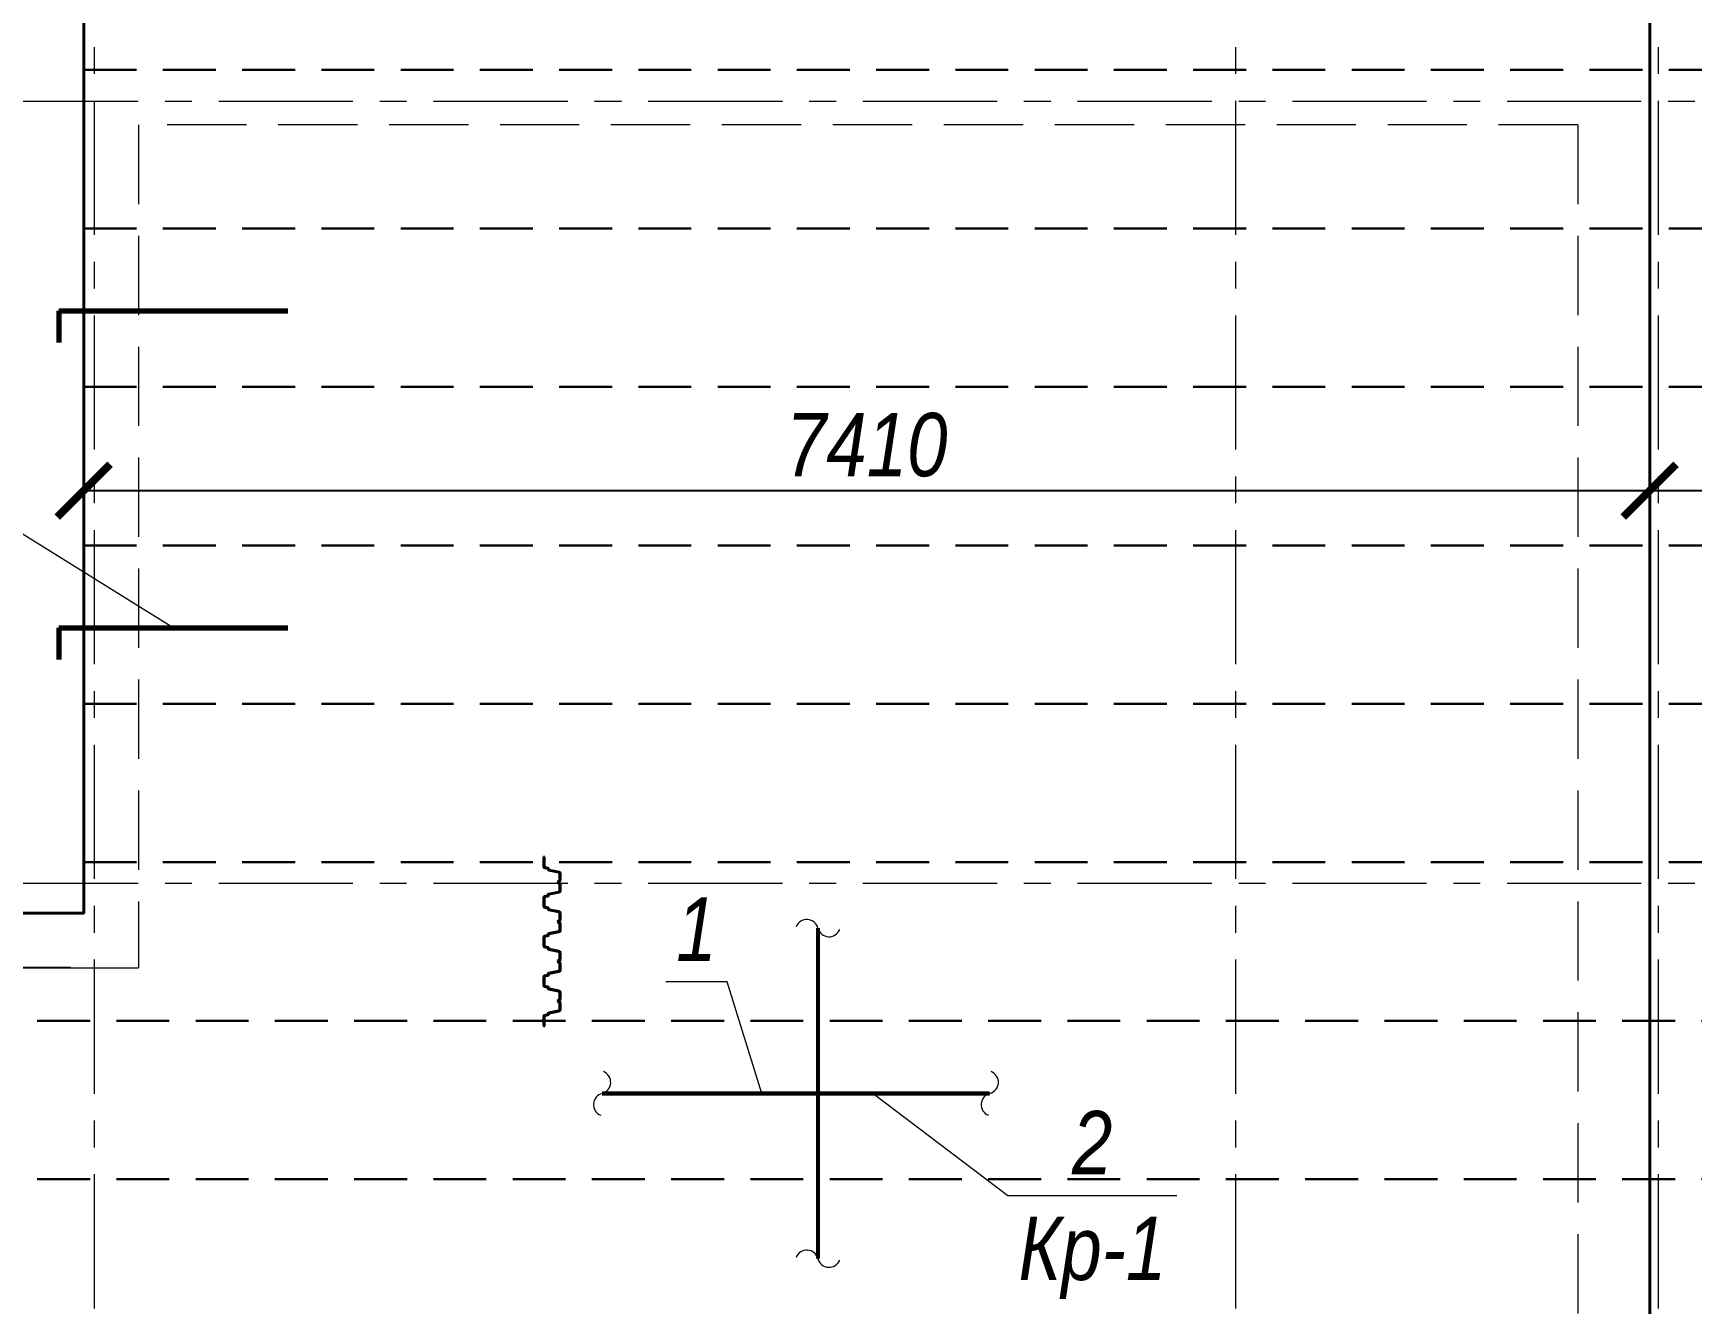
# Model space of a CAD drawing. Header units: millimetres. Extents: x 1582001 to 3303937, y 226471 to 491235.
# Drawn here: x 1590263 to 1598112, y 305023 to 311036 of the extents above; entities that cross this region are included whole.
import ezdxf

# ---------------------------------------------------------------- set-up
doc = ezdxf.new("R2010")
doc.units = ezdxf.units.MM
for name, pattern in [('CENTER', [50.8, 31.75, -6.35, 6.35, -6.35]), ('DASHED2', [0.375, 0.25, -0.125]), ('GOST2.303 4', [7, 5, -2, 0])]:
    doc.linetypes.add(name, pattern=pattern)
doc.layers.get('Defpoints').update_dxf_attribs({"color": 255, "lineweight": 30})
for name, color, linetype, lineweight in [('Оси', 251, 'CENTER', 9), ('перекрытия', 7, 'Continuous', 40), ('Размеры', 7, 'Continuous', 18), ('средние', 92, 'Continuous', 30), ('Стены несущие', 7, 'Continuous', 40), ('тонкие', 163, 'Continuous', 20), ('Штриховки', 251, 'Continuous', 20)]:
    doc.layers.add(name, color=color, linetype=linetype, lineweight=lineweight)
doc.styles.get("Standard").update_dxf_attribs({"font": 'ARIALNI.TTF', "height": 300})
doc.styles.add('Текст', font='ARIALNI.TTF')
doc.dimstyles.new('ISO-25', dxfattribs={"dimscale": 100, "dimtxt": 2.5, "dimasz": 2.5, "dimexe": 1.25, "dimexo": 0.625, "dimtad": 1, "dimdec": 0, "dimtxsty": 'Standard', "dimblk": 'ARCHTICK', "dimcen": 2.5, "dimadec": 0, "dimazin": 0, "dimtfac": 1, "dimtdec": 0, "dimtmove": 0, "dimatfit": 3, "dimfxl": 0, "dimarcsym": 0})

# ---------------------------------------------------------------- blocks, each defined once
blk = doc.blocks.new('_ArchTick')
at = {"color": 0, "linetype": 'ByBlock', "const_width": 0.15}
blk.add_lwpolyline([(-0.5, -0.5), (0.5, 0.5)], dxfattribs=at)
blk = doc.blocks.new('*D1517')
at = {"layer": 'Defpoints', "color": 0, "lineweight": -3, "ltscale": 100, "transparency": 16777216}
for p in [(1590502.4, 306872.3), (1586791.2, 306612.3), (1590502.4, 306612.3)]:
    blk.add_point(p, dxfattribs=at)
at = {"layer": 'Размеры', "color": 0, "lineweight": -2, "ltscale": 100, "transparency": 16777216}
for p, q in [((1586791.2, 306872.3), (1586791.2, 307803.7)), ((1590439.9, 306872.3), (1586666.2, 306872.3)), ((1586791.2, 306612.3), (1586791.2, 306872.3)), ((1590439.9, 306612.3), (1586666.2, 306612.3))]:
    blk.add_line(p, q, dxfattribs=at)
at = {"layer": 'Размеры', "color": 0, "lineweight": -2, "ltscale": 100, "transparency": 16777216, "xscale": 250, "yscale": 250, "zscale": 250}
for p, rotation in [((1586791.2, 306872.3), 90), ((1586791.2, 306612.3), 270)]:
    blk.add_blockref('_ArchTick', p, dxfattribs=dict(at, rotation=rotation))
at = {"layer": 'Размеры', "color": 0, "ltscale": 100, "transparency": 16777216, "insert": (1586575.5, 307463), "char_height": 300, "attachment_point": 5, "rotation": 90}
blk.add_mtext('260', dxfattribs=at)
blk = doc.blocks.new('*D1518')
at = {"layer": 'Defpoints', "color": 0, "lineweight": -3, "ltscale": 100, "transparency": 16777216}
for p in [(1590502.4, 313862.3), (1588758.6, 306872.3), (1590502.4, 306872.3)]:
    blk.add_point(p, dxfattribs=at)
at = {"layer": 'Размеры', "color": 0, "lineweight": -2, "ltscale": 100, "transparency": 16777216}
for p, q in [((1590439.9, 313862.3), (1588633.6, 313862.3)), ((1588758.6, 313862.3), (1588758.6, 306872.3)), ((1590439.9, 306872.3), (1588633.6, 306872.3))]:
    blk.add_line(p, q, dxfattribs=at)
at = {"layer": 'Размеры', "color": 0, "lineweight": -2, "ltscale": 100, "transparency": 16777216, "xscale": 250, "yscale": 250, "zscale": 250}
for p, rotation in [((1588758.6, 313862.3), 90), ((1588758.6, 306872.3), 270)]:
    blk.add_blockref('_ArchTick', p, dxfattribs=dict(at, rotation=rotation))
at = {"layer": 'Размеры', "color": 0, "ltscale": 100, "transparency": 16777216, "insert": (1588543, 310367.3), "char_height": 300, "attachment_point": 5, "rotation": 90}
blk.add_mtext('6990', dxfattribs=at)
blk = doc.blocks.new('*D1505')
at = {"layer": 'Defpoints', "color": 0, "lineweight": -3, "ltscale": 100, "transparency": 16777216}
for p in [(1590502.4, 309059.8), (1597912.4, 308959.6), (1597912.4, 308871.2)]:
    blk.add_point(p, dxfattribs=at)
at = {"layer": 'Размеры', "color": 0, "lineweight": -2, "ltscale": 100, "transparency": 16777216}
for p, q in [((1590502.4, 308997.3), (1590502.4, 308746.2)), ((1590502.4, 308871.2), (1597912.4, 308871.2)), ((1597912.4, 308897.1), (1597912.4, 308746.2))]:
    blk.add_line(p, q, dxfattribs=at)
at = {"layer": 'Размеры', "color": 0, "lineweight": -2, "ltscale": 100, "transparency": 16777216, "xscale": 250, "yscale": 250, "zscale": 250, "rotation": 180}
blk.add_blockref('_ArchTick', (1590502.4, 308871.2), dxfattribs=at)
at = {"layer": 'Размеры', "color": 0, "lineweight": -2, "ltscale": 100, "transparency": 16777216, "xscale": 250, "yscale": 250, "zscale": 250}
blk.add_blockref('_ArchTick', (1597912.4, 308871.2), dxfattribs=at)
at = {"layer": 'Размеры', "color": 0, "ltscale": 100, "transparency": 16777216, "insert": (1594207.4, 309086.9), "char_height": 300, "attachment_point": 5}
blk.add_mtext('7410', dxfattribs=at)
blk = doc.blocks.new('*D1506')
at = {"layer": 'Defpoints', "color": 0, "lineweight": -3, "ltscale": 100, "transparency": 16777216}
for p in [(1602812.4, 309164.6), (1597912.4, 309118.8), (1602812.4, 308871.2)]:
    blk.add_point(p, dxfattribs=at)
at = {"layer": 'Размеры', "color": 0, "lineweight": -2, "ltscale": 100, "transparency": 16777216}
for p, q in [((1602812.4, 309102.1), (1602812.4, 308746.2)), ((1597912.4, 309056.3), (1597912.4, 308746.2)), ((1597912.4, 308871.2), (1602812.4, 308871.2))]:
    blk.add_line(p, q, dxfattribs=at)
at = {"layer": 'Размеры', "color": 0, "lineweight": -2, "ltscale": 100, "transparency": 16777216, "xscale": 250, "yscale": 250, "zscale": 250, "rotation": 180}
blk.add_blockref('_ArchTick', (1597912.4, 308871.2), dxfattribs=at)
at = {"layer": 'Размеры', "color": 0, "lineweight": -2, "ltscale": 100, "transparency": 16777216, "xscale": 250, "yscale": 250, "zscale": 250}
blk.add_blockref('_ArchTick', (1602812.4, 308871.2), dxfattribs=at)
at = {"layer": 'Размеры', "color": 0, "ltscale": 100, "transparency": 16777216, "insert": (1600362.4, 309086.9), "char_height": 300, "attachment_point": 5}
blk.add_mtext('4900', dxfattribs=at)

msp = doc.modelspace()

# ---------------------------------------------------------------- linework, layer by layer
at = {"layer": 'Оси', "ltscale": 20}
for p, q in [((1590552.4, 316812.3), (1590552.4, 296389.3)), ((1595952.4, 316812.3), (1595952.4, 296389.3)), ((1597952.4, 316812.3), (1597952.4, 296388.2)), ((1602952.4, 310712.3), (1584888.8, 310712.3)), ((1602952.4, 307012.3), (1584888.8, 307012.3))]:
    msp.add_line(p, q, dxfattribs=at)
at = {"layer": 'перекрытия', "lineweight": 40, "ltscale": 100}
for p, q in [((1592680.2, 307132.3), (1592680.2, 307092.2)), ((1592681.1, 307132.3), (1592681.1, 307092.2)), ((1592697, 307084), (1592685, 307086.3)), ((1592697, 307084), (1592685, 307086.3)), ((1592697.1, 307084.9), (1592685.2, 307087.2)), ((1592697.1, 307084.9), (1592685.2, 307087.2)), ((1592700.2, 307078.6), (1592700.2, 307080.1)), ((1592700.2, 307078.6), (1592700.2, 307080.1)), ((1592701.1, 307078.6), (1592701.1, 307080.1)), ((1592701.1, 307078.6), (1592701.1, 307080.1)), ((1592751.2, 307065.3), (1592703.4, 307074.7)), ((1592751.3, 307066.2), (1592703.6, 307075.6)), ((1592755.2, 307027.5), (1592755.2, 307060.4)), ((1592756.1, 307027.5), (1592756.1, 307060.4)), ((1592697, 306953.1), (1592685, 306950.7)), ((1592697.1, 306952.2), (1592685.2, 306949.8)), ((1592700.2, 306958.4), (1592700.2, 306957)), ((1592701.1, 306958.4), (1592701.1, 306957)), ((1592751.2, 306971.7), (1592703.4, 306962.3)), ((1592751.3, 306970.9), (1592703.6, 306961.5)), ((1592748.2, 307017.5), (1592748.2, 307019.6)), ((1592749.1, 307017.5), (1592749.1, 307019.6)), ((1592755.2, 306976.6), (1592755.2, 307009.5)), ((1592756.1, 306976.6), (1592756.1, 307009.5)), ((1592680.2, 306944.8), (1592680.2, 306904.7)), ((1592681.1, 306944.8), (1592681.1, 306904.7)), ((1592697, 306896.5), (1592685, 306898.8)), ((1592697, 306896.5), (1592685, 306898.8)), ((1592697.1, 306897.4), (1592685.2, 306899.7)), ((1592697.1, 306897.4), (1592685.2, 306899.7)), ((1592700.2, 306891.1), (1592700.2, 306892.6)), ((1592700.2, 306891.1), (1592700.2, 306892.6)), ((1592701.1, 306891.1), (1592701.1, 306892.6)), ((1592701.1, 306891.1), (1592701.1, 306892.6)), ((1592751.2, 306877.8), (1592703.4, 306887.2)), ((1592751.3, 306878.7), (1592703.6, 306888.1)), ((1592755.2, 306840), (1592755.2, 306872.9)), ((1592756.1, 306840), (1592756.1, 306872.9)), ((1592748.2, 306830), (1592748.2, 306832.1)), ((1592749.1, 306830), (1592749.1, 306832.1)), ((1592755.2, 306789.1), (1592755.2, 306822)), ((1592756.1, 306789.1), (1592756.1, 306822)), ((1592680.2, 306757.3), (1592680.2, 306717.2)), ((1592681.1, 306757.3), (1592681.1, 306717.2)), ((1592697, 306765.6), (1592685, 306763.2)), ((1592697, 306709), (1592685, 306711.3)), ((1592697, 306709), (1592685, 306711.3)), ((1592697.1, 306764.7), (1592685.2, 306762.3)), ((1592697.1, 306709.9), (1592685.2, 306712.2)), ((1592697.1, 306709.9), (1592685.2, 306712.2)), ((1592700.2, 306770.9), (1592700.2, 306769.5)), ((1592701.1, 306770.9), (1592701.1, 306769.5)), ((1592751.2, 306784.2), (1592703.4, 306774.8)), ((1592751.3, 306783.4), (1592703.6, 306774)), ((1592700.2, 306703.6), (1592700.2, 306705.1)), ((1592700.2, 306703.6), (1592700.2, 306705.1)), ((1592701.1, 306703.6), (1592701.1, 306705.1)), ((1592701.1, 306703.6), (1592701.1, 306705.1)), ((1592751.2, 306690.3), (1592703.4, 306699.7)), ((1592751.3, 306691.2), (1592703.6, 306700.6)), ((1592748.2, 306642.5), (1592748.2, 306644.6)), ((1592749.1, 306642.5), (1592749.1, 306644.6)), ((1592755.2, 306652.5), (1592755.2, 306685.4)), ((1592755.2, 306601.6), (1592755.2, 306634.5)), ((1592756.1, 306652.5), (1592756.1, 306685.4)), ((1592756.1, 306601.6), (1592756.1, 306634.5)), ((1592680.2, 306569.8), (1592680.2, 306529.7)), ((1592681.1, 306569.8), (1592681.1, 306529.7)), ((1592697, 306578.1), (1592685, 306575.7)), ((1592697.1, 306577.2), (1592685.2, 306574.8)), ((1592700.2, 306583.4), (1592700.2, 306582)), ((1592701.1, 306583.4), (1592701.1, 306582)), ((1592751.2, 306596.7), (1592703.4, 306587.3)), ((1592751.3, 306595.9), (1592703.6, 306586.5)), ((1592697, 306521.5), (1592685, 306523.8)), ((1592697, 306521.5), (1592685, 306523.8)), ((1592697.1, 306522.4), (1592685.2, 306524.7)), ((1592697.1, 306522.4), (1592685.2, 306524.7)), ((1592700.2, 306516.1), (1592700.2, 306517.6)), ((1592700.2, 306516.1), (1592700.2, 306517.6)), ((1592701.1, 306516.1), (1592701.1, 306517.6)), ((1592701.1, 306516.1), (1592701.1, 306517.6)), ((1592751.2, 306502.8), (1592703.4, 306512.2)), ((1592751.3, 306503.7), (1592703.6, 306513.1)), ((1592755.2, 306465), (1592755.2, 306497.9)), ((1592756.1, 306465), (1592756.1, 306497.9)), ((1592751.2, 306409.2), (1592703.4, 306399.8)), ((1592751.3, 306408.4), (1592703.6, 306399)), ((1592748.2, 306455), (1592748.2, 306457.1)), ((1592749.1, 306455), (1592749.1, 306457.1)), ((1592755.2, 306414.1), (1592755.2, 306447)), ((1592756.1, 306414.1), (1592756.1, 306447)), ((1592680.2, 306382.3), (1592680.2, 306342.2)), ((1592681.1, 306382.3), (1592681.1, 306342.2)), ((1592697, 306390.6), (1592685, 306388.2)), ((1592697.1, 306389.7), (1592685.2, 306387.3)), ((1592700.2, 306395.9), (1592700.2, 306394.5)), ((1592701.1, 306395.9), (1592701.1, 306394.5))]:
    msp.add_line(p, q, dxfattribs=at)
for centre, radius, start, end in [((1592686.2, 307132.3), 6, 101.12617, 180), ((1592686.2, 307132.3), 5.1, 101.12617, 180), ((1592686.2, 307092.2), 6, 180, 258.87383), ((1592686.2, 307092.2), 6, 180, 258.87383), ((1592686.2, 307092.2), 5.1, 180, 258.87383), ((1592686.2, 307092.2), 5.1, 180, 258.87383), ((1592696.2, 307080.1), 4, 0, 78.87383), ((1592696.2, 307080.1), 4, 0, 78.87383), ((1592696.2, 307080.1), 4.9, 0, 78.87383), ((1592696.2, 307080.1), 4.9, 0, 78.87383), ((1592704.2, 307078.6), 4, 180, 258.87383), ((1592704.2, 307078.6), 4, 180, 258.87383), ((1592704.2, 307078.6), 3.1, 180, 258.87383), ((1592704.2, 307078.6), 3.1, 180, 258.87383), ((1592750.2, 307060.4), 5, 0, 78.87383), ((1592750.2, 307060.4), 5.9, 0, 78.87383), ((1592751.2, 307027.5), 4, 277.18076, 0), ((1592751.2, 307027.5), 4.9, 277.18076, 0), ((1592686.2, 306944.8), 6, 101.12617, 180), ((1592686.2, 306944.8), 5.1, 101.12617, 180), ((1592696.2, 306957), 4, 281.12617, 0), ((1592696.2, 306957), 4.9, 281.12617, 0), ((1592704.2, 306958.4), 4, 101.12617, 180), ((1592704.2, 306958.4), 3.1, 101.12617, 180), ((1592752.2, 307019.6), 4, 97.18076, 180), ((1592752.2, 307017.5), 4, 180, 262.81924), ((1592752.2, 307019.6), 3.1, 97.18076, 180), ((1592752.2, 307017.5), 3.1, 180, 262.81924), ((1592750.2, 306976.6), 5, 281.12617, 0), ((1592750.2, 306976.6), 5.9, 281.12617, 0), ((1592751.2, 307009.5), 4, 0, 82.81924), ((1592751.2, 307009.5), 4.9, 0, 82.81924), ((1592686.2, 306904.7), 6, 180, 258.87383), ((1592686.2, 306904.7), 6, 180, 258.87383), ((1592686.2, 306904.7), 5.1, 180, 258.87383), ((1592686.2, 306904.7), 5.1, 180, 258.87383), ((1592696.2, 306892.6), 4, 0, 78.87383), ((1592696.2, 306892.6), 4, 0, 78.87383), ((1592696.2, 306892.6), 4.9, 0, 78.87383), ((1592696.2, 306892.6), 4.9, 0, 78.87383), ((1592704.2, 306891.1), 4, 180, 258.87383), ((1592704.2, 306891.1), 4, 180, 258.87383), ((1592704.2, 306891.1), 3.1, 180, 258.87383), ((1592704.2, 306891.1), 3.1, 180, 258.87383), ((1592750.2, 306872.9), 5, 0, 78.87383), ((1592750.2, 306872.9), 5.9, 0, 78.87383), ((1592752.2, 306832.1), 4, 97.18076, 180), ((1592752.2, 306830), 4, 180, 262.81924), ((1592752.2, 306832.1), 3.1, 97.18076, 180), ((1592752.2, 306830), 3.1, 180, 262.81924), ((1592750.2, 306789.1), 5, 281.12617, 0), ((1592750.2, 306789.1), 5.9, 281.12617, 0), ((1592751.2, 306840), 4, 277.18076, 0), ((1592751.2, 306822), 4, 0, 82.81924), ((1592751.2, 306840), 4.9, 277.18076, 0), ((1592751.2, 306822), 4.9, 0, 82.81924), ((1592686.2, 306757.3), 6, 101.12617, 180), ((1592686.2, 306717.2), 6, 180, 258.87383), ((1592686.2, 306717.2), 6, 180, 258.87383), ((1592686.2, 306757.3), 5.1, 101.12617, 180), ((1592686.2, 306717.2), 5.1, 180, 258.87383), ((1592686.2, 306717.2), 5.1, 180, 258.87383), ((1592696.2, 306769.5), 4, 281.12617, 0), ((1592696.2, 306769.5), 4.9, 281.12617, 0), ((1592704.2, 306770.9), 4, 101.12617, 180), ((1592704.2, 306770.9), 3.1, 101.12617, 180), ((1592696.2, 306705.1), 4, 0, 78.87383), ((1592696.2, 306705.1), 4, 0, 78.87383), ((1592696.2, 306705.1), 4.9, 0, 78.87383), ((1592696.2, 306705.1), 4.9, 0, 78.87383), ((1592704.2, 306703.6), 4, 180, 258.87383), ((1592704.2, 306703.6), 4, 180, 258.87383), ((1592704.2, 306703.6), 3.1, 180, 258.87383), ((1592704.2, 306703.6), 3.1, 180, 258.87383), ((1592752.2, 306644.6), 4, 97.18076, 180), ((1592752.2, 306642.5), 4, 180, 262.81924), ((1592752.2, 306644.6), 3.1, 97.18076, 180), ((1592752.2, 306642.5), 3.1, 180, 262.81924), ((1592750.2, 306685.4), 5, 0, 78.87383), ((1592750.2, 306685.4), 5.9, 0, 78.87383), ((1592751.2, 306652.5), 4, 277.18076, 0), ((1592751.2, 306634.5), 4, 0, 82.81924), ((1592751.2, 306652.5), 4.9, 277.18076, 0), ((1592751.2, 306634.5), 4.9, 0, 82.81924), ((1592686.2, 306569.8), 6, 101.12617, 180), ((1592686.2, 306569.8), 5.1, 101.12617, 180), ((1592696.2, 306582), 4, 281.12617, 0), ((1592696.2, 306582), 4.9, 281.12617, 0), ((1592704.2, 306583.4), 4, 101.12617, 180), ((1592704.2, 306583.4), 3.1, 101.12617, 180), ((1592750.2, 306601.6), 5, 281.12617, 0), ((1592750.2, 306601.6), 5.9, 281.12617, 0), ((1592686.2, 306529.7), 6, 180, 258.87383), ((1592686.2, 306529.7), 6, 180, 258.87383), ((1592686.2, 306529.7), 5.1, 180, 258.87383), ((1592686.2, 306529.7), 5.1, 180, 258.87383), ((1592696.2, 306517.6), 4, 0, 78.87383), ((1592696.2, 306517.6), 4, 0, 78.87383), ((1592696.2, 306517.6), 4.9, 0, 78.87383), ((1592696.2, 306517.6), 4.9, 0, 78.87383), ((1592704.2, 306516.1), 4, 180, 258.87383), ((1592704.2, 306516.1), 4, 180, 258.87383), ((1592704.2, 306516.1), 3.1, 180, 258.87383), ((1592704.2, 306516.1), 3.1, 180, 258.87383), ((1592750.2, 306497.9), 5, 0, 78.87383), ((1592750.2, 306497.9), 5.9, 0, 78.87383), ((1592704.2, 306395.9), 4, 101.12617, 180), ((1592704.2, 306395.9), 3.1, 101.12617, 180), ((1592752.2, 306457.1), 4, 97.18076, 180), ((1592752.2, 306455), 4, 180, 262.81924), ((1592752.2, 306457.1), 3.1, 97.18076, 180), ((1592752.2, 306455), 3.1, 180, 262.81924), ((1592750.2, 306414.1), 5, 281.12617, 0), ((1592750.2, 306414.1), 5.9, 281.12617, 0), ((1592751.2, 306465), 4, 277.18076, 0), ((1592751.2, 306447), 4, 0, 82.81924), ((1592751.2, 306465), 4.9, 277.18076, 0), ((1592751.2, 306447), 4.9, 0, 82.81924), ((1592686.2, 306382.3), 6, 101.12617, 180), ((1592686.2, 306342.2), 6, 180, 258.87383), ((1592686.2, 306342.2), 6, 180, 258.87383), ((1592686.2, 306342.2), 6, 180, 258.87383), ((1592686.2, 306382.3), 5.1, 101.12617, 180), ((1592686.2, 306342.2), 5.1, 180, 258.87383), ((1592686.2, 306342.2), 5.1, 180, 258.87383), ((1592686.2, 306342.2), 5.1, 180, 258.87383), ((1592696.2, 306394.5), 4, 281.12617, 0), ((1592696.2, 306394.5), 4.9, 281.12617, 0)]:
    msp.add_arc(centre, radius, start, end, dxfattribs=at)
at = {"layer": 'Размеры', "lineweight": 9, "ltscale": 100}
for p, q in [((1590926.5, 308221.8), (1589432.3, 309149.9)), ((1593547.3, 306546), (1593256.1, 306546)), ((1593710.9, 306018.5), (1593547.3, 306546)), ((1594238.4, 306018.5), (1594875.8, 305535.5)), ((1594875.8, 305535.5), (1595674.9, 305535.5))]:
    msp.add_line(p, q, dxfattribs=at)
at = {"layer": 'средние', "linetype": 'DASHED2', "ltscale": 1000}
for p, q in [((1590502.4, 310862.3), (1602812.4, 310862.3)), ((1590502.4, 310112.3), (1602812.4, 310112.3)), ((1590502.4, 309362.3), (1602812.4, 309362.3)), ((1590502.4, 308612.3), (1602812.4, 308612.3)), ((1590502.4, 307862.3), (1602812.4, 307862.3)), ((1590502.4, 307112.3), (1602812.4, 307112.3)), ((1588032.4, 306362.3), (1602812.4, 306362.3)), ((1588032.4, 305612.3), (1602812.4, 305612.3))]:
    msp.add_line(p, q, dxfattribs=at)
at = {"layer": 'Стены несущие', "ltscale": 75}
msp.add_line((1597912.4, 300582.3), (1597912.4, 312652.3), dxfattribs=at)
msp.add_lwpolyline([(1597912.4, 312572.3), (1595792.4, 312572.3), (1595792.4, 313862.3), (1590502.4, 313862.3), (1590502.4, 306872.3), (1588032.4, 306872.3), (1588032.4, 300662.3), (1597912.4, 300662.3)], dxfattribs=at)
at = {"layer": 'тонкие', "linetype": 'GOST2.303 4', "ltscale": 75}
for p, q in [((1597572.4, 310602.3), (1590762.4, 310602.3)), ((1590762.4, 310602.3), (1590762.4, 306612.3)), ((1597572.4, 310602.3), (1597572.4, 304712.3)), ((1588292.4, 306612.3), (1590762.4, 306612.3))]:
    msp.add_line(p, q, dxfattribs=at)
at = {"layer": 'Штриховки', "color": 1, "lineweight": 70, "ltscale": 100}
for p, q in [((1590384.3, 309721.8), (1591468.7, 309721.8)), ((1590384.3, 309721.8), (1590384.3, 309571.8)), ((1590384.3, 308221.8), (1591468.7, 308221.8)), ((1590384.3, 308221.8), (1590384.3, 308071.8))]:
    msp.add_line(p, q, dxfattribs=at)
at = {"layer": 'Штриховки', "color": 1, "ltscale": 100, "const_width": 20}
for points in [[(1593976.7, 306800.7), (1593976.7, 305236.2)], [(1592955.3, 306018.5), (1594789.9, 306018.5)]]:
    msp.add_lwpolyline(points, dxfattribs=at)
at = {"layer": 'Штриховки', "ltscale": 100}
for centre, start, end in [((1593924.1, 306787.2), 14.42741, 158.31065), ((1594029.3, 306814.3), 194.42741, 338.31065), ((1592941.7, 306071.1), 284.42741, 68.31065), ((1594776.3, 306071.1), 284.42741, 68.31065), ((1592968.8, 305965.9), 104.42741, 248.31065), ((1594803.4, 305965.9), 104.42741, 248.31065), ((1593924.1, 305222.7), 14.42741, 158.31065), ((1594029.3, 305249.7), 194.42741, 338.31065)]:
    msp.add_arc(centre, 54.3, start, end, dxfattribs=at)

# ---------------------------------------------------------------- texts
at = {"layer": 'Размеры', "lineweight": 9, "ltscale": 100, "style": 'Текст'}
for s, p in [('1', (1593306.1, 306646)), ('2', (1595178.7, 305635.5)), ('Кр-1', (1594925.8, 305135.5))]:
    msp.add_text(s, height=300, dxfattribs=at).set_placement(p)

# ---------------------------------------------------------------- dimensions: what is measured, and where the dimension line sits
at = {"layer": 'Размеры', "ltscale": 100}
dim = msp.add_linear_dim(base=(1588758.6, 306872.3), p1=(1590502.4, 313862.3), p2=(1590502.4, 306872.3), angle=90, dimstyle='ISO-25', override={"dimscale": 100, "dimlfac": 1, "dimtxsty": 'Standard', "dimblk1": 'ArchTick', "dimblk2": 'ArchTick', "dimsah": 1, "dimtmove": 0, "dimfxl": 100, "dimfxlon": 1, "dimtolj": 0, "dimarcsym": 1}, dxfattribs=at)
dim.commit()
dim.dimension.update_dxf_attribs({"geometry": '*D1518', "text_midpoint": (1588543, 310367.3)})
for base, p1, p2, override, picture, middle in [((1597912.4, 308871.2), (1590502.4, 309059.8), (1597912.4, 308959.6), {"dimscale": 100, "dimlfac": 1, "dimtxsty": 'Standard', "dimblk1": 'ArchTick', "dimblk2": 'ArchTick', "dimsah": 1, "dimtmove": 0, "dimfxl": 100, "dimfxlon": 1, "dimtolj": 0, "dimarcsym": 1}, '*D1505', (1594207.4, 309086.9)), ((1602812.4, 308871.2), (1597912.4, 309118.8), (1602812.4, 309164.6), {"dimscale": 100, "dimfxl": 100, "dimfxlon": 1, "dimarcsym": 1}, '*D1506', (1600362.4, 309086.9))]:
    dim = msp.add_linear_dim(base=base, p1=p1, p2=p2, dimstyle='ISO-25', override=override, dxfattribs=at)
    dim.commit()
    dim.dimension.update_dxf_attribs({"geometry": picture, "text_midpoint": middle})
dim = msp.add_linear_dim(base=(1586791.2, 306612.3), p1=(1590502.4, 306872.3), p2=(1590502.4, 306612.3), angle=90, dimstyle='ISO-25', override={"dimscale": 100, "dimfxl": 100, "dimfxlon": 1, "dimarcsym": 1}, dxfattribs=at)
dim.commit()
dim.dimension.update_dxf_attribs({"geometry": '*D1517', "text_midpoint": (1586791.2, 307463), "dimtype": 160})

doc.saveas('drawing.dxf')
